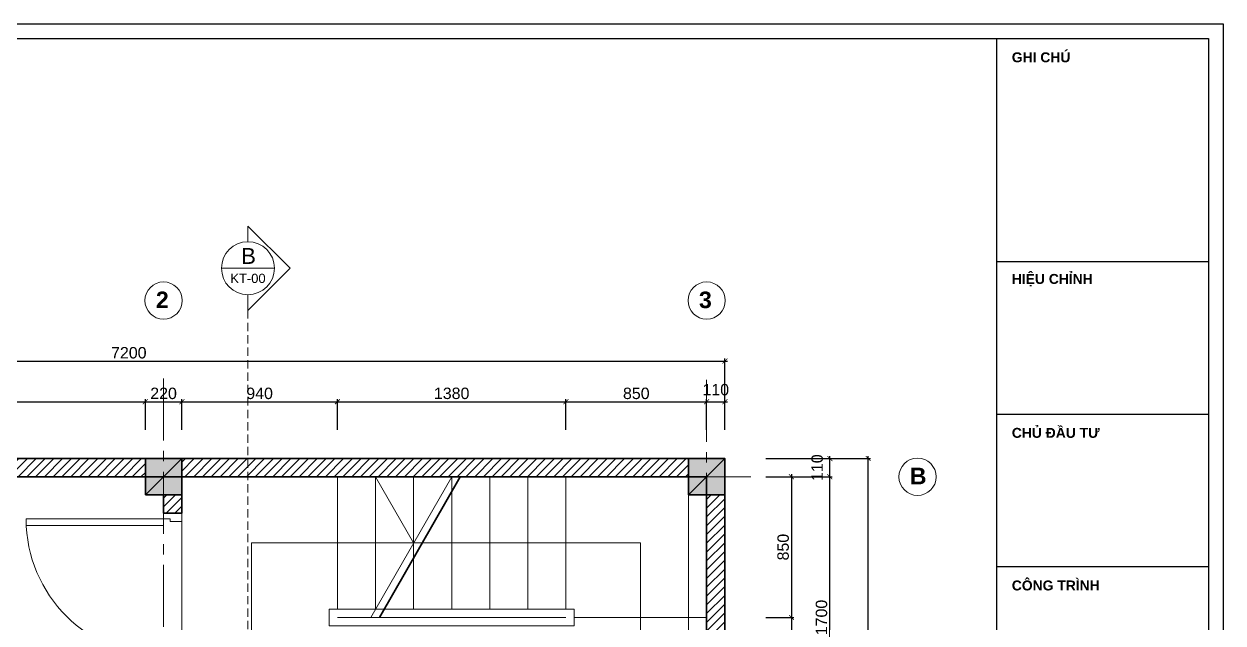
# Model space of a CAD drawing. Header units: millimetres. Extents: x 522695 to 636011, y 461124 to 505319.
# Drawn here: x 540901 to 548143, y 501702 to 505319 of the extents above; entities that cross this region are included whole.
import ezdxf
from ezdxf.enums import TextEntityAlignment as Align

# ---------------------------------------------------------------- set-up
doc = ezdxf.new("R2010")
doc.units = ezdxf.units.MM
doc.header["$LTSCALE"] = 500
doc.header["$MEASUREMENT"] = 0
doc.linetypes.add('CENTER2', pattern=[1.125, 0.75, -0.125, 0.125, -0.125])
doc.linetypes.add('DASHED2', pattern=[0.375, 0.25, -0.125])
doc.layers.get('0').update_dxf_attribs({"linetype": 'CONTINUOUS'})
doc.layers.get('DEFPOINTS').update_dxf_attribs({"color": 250, "linetype": 'CONTINUOUS'})
for name, color, linetype, lineweight in [('DH_CAT', 3, 'CONTINUOUS', 35), ('DH_HATCH', 250, 'CONTINUOUS', 5), ('DH_KHUAT', 149, 'DASHED2', 9), ('DH_KTHUOC', 8, 'CONTINUOUS', 5), ('DH_NOITHAT', 252, 'CONTINUOUS', 9), ('DH_TEXT', 4, 'CONTINUOUS', 13), ('DH_THAY', 4, 'CONTINUOUS', 13), ('DH_TRUC', 251, 'CENTER2', 5)]:
    doc.layers.add(name, color=color, linetype=linetype, lineweight=lineweight)
doc.layers.add('IN', color=5, linetype='CONTINUOUS')
doc.styles.add('arial', font='arial.ttf')
doc.styles.add('DH_ARIAL_B', font='arialbd.ttf')
doc.styles.add('DH_KITHUOC', font='arial.ttf')
doc.dimstyles.new('DH_100s', dxfattribs={"dimtxt": 230, "dimasz": 100, "dimexe": 50, "dimexo": 0, "dimgap": 50, "dimtad": 1, "dimdec": 0, "dimzin": 0, "dimdsep": 46, "dimtxsty": 'DH_KITHUOC', "dimblk1": 'ARCHTICK', "dimblk2": 'ARCHTICK', "dimsah": 1, "dimcen": 90, "dimdle": 50, "dimclrd": 8, "dimclre": 8, "dimclrt": 4, "dimadec": 0, "dimazin": 0, "dimtfac": 100, "dimtdec": 0, "dimtofl": 0, "dimtmove": 2, "dimatfit": 3, "dimldrblk": 'ARCHTICK', "dimfxl": 1, "dimtolj": 2, "dimtzin": 0, "dimarcsym": 0})

# ---------------------------------------------------------------- blocks, each defined once
blk = doc.blocks.new('KHUNGTEN_A3')
at = {"color": 3}
blk.add_lwpolyline([(0, 14850), (21000, 14850), (21000, 0), (0, 0)], close=True, dxfattribs=at)
blk.add_lwpolyline([(380, 14704), (20854, 14704), (20854, 146), (380, 146)], close=True)
for points in [[(18720, 14704), (18720, 146)], [(18720, 12461), (20854, 12461)], [(18720, 10924), (20854, 10924)], [(18720, 9388), (20854, 9388)]]:
    blk.add_lwpolyline(points)
at = {"layer": 'DH_TEXT', "char_height": 100, "width": 1830.82, "attachment_point": 4, "style": 'DH_ARIAL_B'}
for s, insert in [('GHI CHÚ', (18874, 14514)), ('HIỆU CHỈNH', (18874, 12271)), ('CHỦ ĐẦU TƯ', (18874, 10734)), ('CÔNG TRÌNH', (18874, 9198))]:
    blk.add_mtext(s, dxfattribs=dict(at, insert=insert))
blk = doc.blocks.new('*U212')
at = {"color": 8}
for points in [[(0, 518.2), (0, 636.4), (318.2, 318.2), (0, 0), (0, 118.2)], [(-200, 318.2), (200, 318.2)], [(0, -7111.6), (0, -6993.4), (318.2, -7311.6), (0, -7629.8), (0, -7511.6)], [(-200, -7311.6), (200, -7311.6)]]:
    blk.add_lwpolyline(points, dxfattribs=at)
for centre in [(0, 318.2), (0, -7311.6)]:
    blk.add_circle(centre, 200, dxfattribs=at)
at = {"layer": 'DH_KHUAT', "color": 250, "linetype": 'DASHED2', "ltscale": 0.5}
blk.add_lwpolyline([(0, 0), (0, -7111.6)], dxfattribs=at)
at = {"style": 'arial'}
for p in [(4.1, 410.9), (4.1, -7218.9)]:
    blk.add_text('B', height=120, dxfattribs=at).set_placement(p, align=Align.MIDDLE_CENTER)
for p in [(0, 185.6), (0, -7444.2)]:
    blk.add_attdef('KYHIEU', text='', height=70, dxfattribs=at).set_placement(p, align=Align.BOTTOM_CENTER)
blk = doc.blocks.new('_ARCHTICK')
at = {"color": 0, "linetype": 'ByBlock', "const_width": 0.15}
blk.add_lwpolyline([(-0.5, -0.5), (0.5, 0.5)], dxfattribs=at)
blk = doc.blocks.new('*D266')
at = {"layer": 'DEFPOINTS', "color": 0, "transparency": 16777216}
for p in [(545382.5, 502584.9), (545768.2, 502584.9), (545382.5, 500884.9)]:
    blk.add_point(p, dxfattribs=at)
at = {"layer": 'DH_KTHUOC', "color": 8, "lineweight": -2, "transparency": 16777216}
for p, q in [((545382.5, 502584.9), (545783.2, 502584.9)), ((545768.2, 500869.9), (545768.2, 502599.9)), ((545382.5, 500884.9), (545783.2, 500884.9))]:
    blk.add_line(p, q, dxfattribs=at)
at = {"layer": 'DH_KTHUOC', "color": 8, "lineweight": -2, "transparency": 16777216, "xscale": 30, "yscale": 30, "zscale": 30}
for p, rotation in [((545768.2, 502584.9), 90), ((545768.2, 500884.9), 270)]:
    blk.add_blockref('_ARCHTICK', p, dxfattribs=dict(at, rotation=rotation))
at = {"layer": 'DH_KTHUOC', "color": 4, "transparency": 16777216, "insert": (545717.9, 501734.9), "char_height": 69, "attachment_point": 5, "rotation": 90, "style": 'DH_KITHUOC'}
blk.add_mtext('\\A2;1700', dxfattribs=at)
blk = doc.blocks.new('*D267')
at = {"layer": 'DEFPOINTS', "color": 0, "transparency": 16777216}
for p in [(545382.5, 502694.9), (545768.2, 502694.9), (545382.5, 502584.9)]:
    blk.add_point(p, dxfattribs=at)
at = {"layer": 'DH_KTHUOC', "color": 8, "lineweight": -2, "transparency": 16777216}
for p, q in [((545382.5, 502694.9), (545783.2, 502694.9)), ((545768.2, 502569.9), (545768.2, 502709.9)), ((545382.5, 502584.9), (545783.2, 502584.9))]:
    blk.add_line(p, q, dxfattribs=at)
at = {"layer": 'DH_KTHUOC', "color": 8, "lineweight": -2, "transparency": 16777216, "xscale": 30, "yscale": 30, "zscale": 30}
for p, rotation in [((545768.2, 502694.9), 90), ((545768.2, 502584.9), 270)]:
    blk.add_blockref('_ARCHTICK', p, dxfattribs=dict(at, rotation=rotation))
at = {"layer": 'DH_KTHUOC', "color": 4, "transparency": 16777216, "insert": (545691.8, 502639.9), "char_height": 69, "attachment_point": 5, "rotation": 90, "style": 'DH_KITHUOC'}
blk.add_mtext('\\A2;110', dxfattribs=at)
blk = doc.blocks.new('*D268')
at = {"layer": 'DEFPOINTS', "color": 0, "transparency": 16777216}
for p in [(545382.5, 502584.9), (545382.5, 501734.9), (545536.7, 501734.9)]:
    blk.add_point(p, dxfattribs=at)
at = {"layer": 'DH_KTHUOC', "color": 8, "lineweight": -2, "transparency": 16777216}
for p, q in [((545382.5, 502584.9), (545551.7, 502584.9)), ((545536.7, 502599.9), (545536.7, 501719.9)), ((545382.5, 501734.9), (545551.7, 501734.9))]:
    blk.add_line(p, q, dxfattribs=at)
at = {"layer": 'DH_KTHUOC', "color": 8, "lineweight": -2, "transparency": 16777216, "xscale": 30, "yscale": 30, "zscale": 30}
for p, rotation in [((545536.7, 502584.9), 90), ((545536.7, 501734.9), 270)]:
    blk.add_blockref('_ARCHTICK', p, dxfattribs=dict(at, rotation=rotation))
at = {"layer": 'DH_KTHUOC', "color": 4, "transparency": 16777216, "insert": (545486.5, 502159.9), "char_height": 69, "attachment_point": 5, "rotation": 90, "style": 'DH_KITHUOC'}
blk.add_mtext('\\A2;850', dxfattribs=at)
blk = doc.blocks.new('*D269')
at = {"layer": 'DEFPOINTS', "color": 0, "transparency": 16777216}
for p in [(545382.5, 501734.9), (545382.5, 500884.9), (545536.7, 500884.9)]:
    blk.add_point(p, dxfattribs=at)
at = {"layer": 'DH_KTHUOC', "color": 8, "lineweight": -2, "transparency": 16777216}
for p, q in [((545382.5, 501734.9), (545551.7, 501734.9)), ((545536.7, 501749.9), (545536.7, 500869.9)), ((545382.5, 500884.9), (545551.7, 500884.9))]:
    blk.add_line(p, q, dxfattribs=at)
at = {"layer": 'DH_KTHUOC', "color": 8, "lineweight": -2, "transparency": 16777216, "xscale": 30, "yscale": 30, "zscale": 30}
for p, rotation in [((545536.7, 501734.9), 90), ((545536.7, 500884.9), 270)]:
    blk.add_blockref('_ARCHTICK', p, dxfattribs=dict(at, rotation=rotation))
at = {"layer": 'DH_KTHUOC', "color": 4, "transparency": 16777216, "insert": (545486.5, 501309.9), "char_height": 69, "attachment_point": 5, "rotation": 90, "style": 'DH_KITHUOC'}
blk.add_mtext('\\A2;850', dxfattribs=at)
blk = doc.blocks.new('*D271')
at = {"layer": 'DEFPOINTS', "color": 0, "transparency": 16777216}
for p in [(545382.5, 502694.9), (545999.6, 502694.9), (545382.5, 499194.9)]:
    blk.add_point(p, dxfattribs=at)
at = {"layer": 'DH_KTHUOC', "color": 8, "lineweight": -2, "transparency": 16777216}
for p, q in [((545382.5, 502694.9), (546014.6, 502694.9)), ((545999.6, 499179.9), (545999.6, 502709.9)), ((545382.5, 499194.9), (546014.6, 499194.9))]:
    blk.add_line(p, q, dxfattribs=at)
at = {"layer": 'DH_KTHUOC', "color": 8, "lineweight": -2, "transparency": 16777216, "xscale": 30, "yscale": 30, "zscale": 30}
for p, rotation in [((545999.6, 502694.9), 90), ((545999.6, 499194.9), 270)]:
    blk.add_blockref('_ARCHTICK', p, dxfattribs=dict(at, rotation=rotation))
at = {"layer": 'DH_KTHUOC', "color": 4, "transparency": 16777216, "insert": (545949.3, 500944.9), "char_height": 69, "attachment_point": 5, "rotation": 90, "style": 'DH_KITHUOC'}
blk.add_mtext('\\A2;3500', dxfattribs=at)
blk = doc.blocks.new('*D274')
at = {"layer": 'DEFPOINTS', "color": 0, "transparency": 16777216}
for p in [(541634.3, 503037.9), (538154.3, 502869.1), (541634.3, 502869.1)]:
    blk.add_point(p, dxfattribs=at)
at = {"layer": 'DH_KTHUOC', "color": 8, "lineweight": -2, "transparency": 16777216}
for p, q in [((538139.3, 503037.9), (541649.3, 503037.9)), ((538154.3, 502869.1), (538154.3, 503052.9)), ((541634.3, 502869.1), (541634.3, 503052.9))]:
    blk.add_line(p, q, dxfattribs=at)
at = {"layer": 'DH_KTHUOC', "color": 8, "lineweight": -2, "transparency": 16777216, "xscale": 30, "yscale": 30, "zscale": 30, "rotation": 180}
blk.add_blockref('_ARCHTICK', (538154.3, 503037.9), dxfattribs=at)
at = {"layer": 'DH_KTHUOC', "color": 8, "lineweight": -2, "transparency": 16777216, "xscale": 30, "yscale": 30, "zscale": 30}
blk.add_blockref('_ARCHTICK', (541634.3, 503037.9), dxfattribs=at)
at = {"layer": 'DH_KTHUOC', "color": 4, "transparency": 16777216, "insert": (539894.3, 503088.2), "char_height": 69, "attachment_point": 5, "style": 'DH_KITHUOC'}
blk.add_mtext('\\A2;3480', dxfattribs=at)
blk = doc.blocks.new('*D275')
at = {"layer": 'DEFPOINTS', "color": 0, "transparency": 16777216}
for p in [(541854.3, 503037.9), (541634.3, 502869.1), (541854.3, 502869.1)]:
    blk.add_point(p, dxfattribs=at)
at = {"layer": 'DH_KTHUOC', "color": 8, "lineweight": -2, "transparency": 16777216}
for p, q in [((541619.3, 503037.9), (541869.3, 503037.9)), ((541634.3, 502869.1), (541634.3, 503052.9)), ((541854.3, 502869.1), (541854.3, 503052.9))]:
    blk.add_line(p, q, dxfattribs=at)
at = {"layer": 'DH_KTHUOC', "color": 8, "lineweight": -2, "transparency": 16777216, "xscale": 30, "yscale": 30, "zscale": 30, "rotation": 180}
blk.add_blockref('_ARCHTICK', (541634.3, 503037.9), dxfattribs=at)
at = {"layer": 'DH_KTHUOC', "color": 8, "lineweight": -2, "transparency": 16777216, "xscale": 30, "yscale": 30, "zscale": 30}
blk.add_blockref('_ARCHTICK', (541854.3, 503037.9), dxfattribs=at)
at = {"layer": 'DH_KTHUOC', "color": 4, "transparency": 16777216, "insert": (541744.3, 503088.1), "char_height": 69, "attachment_point": 5, "style": 'DH_KITHUOC'}
blk.add_mtext('\\A2;220', dxfattribs=at)
blk = doc.blocks.new('*D276')
at = {"layer": 'DEFPOINTS', "color": 0, "transparency": 16777216}
for p in [(542794.3, 503037.9), (541854.3, 502869.1), (542794.3, 502869.1)]:
    blk.add_point(p, dxfattribs=at)
at = {"layer": 'DH_KTHUOC', "color": 8, "lineweight": -2, "transparency": 16777216}
for p, q in [((541839.3, 503037.9), (542809.3, 503037.9)), ((541854.3, 502869.1), (541854.3, 503052.9)), ((542794.3, 502869.1), (542794.3, 503052.9))]:
    blk.add_line(p, q, dxfattribs=at)
at = {"layer": 'DH_KTHUOC', "color": 8, "lineweight": -2, "transparency": 16777216, "xscale": 30, "yscale": 30, "zscale": 30, "rotation": 180}
blk.add_blockref('_ARCHTICK', (541854.3, 503037.9), dxfattribs=at)
at = {"layer": 'DH_KTHUOC', "color": 8, "lineweight": -2, "transparency": 16777216, "xscale": 30, "yscale": 30, "zscale": 30}
blk.add_blockref('_ARCHTICK', (542794.3, 503037.9), dxfattribs=at)
at = {"layer": 'DH_KTHUOC', "color": 4, "transparency": 16777216, "insert": (542324.3, 503088.1), "char_height": 69, "attachment_point": 5, "style": 'DH_KITHUOC'}
blk.add_mtext('\\A2;940', dxfattribs=at)
blk = doc.blocks.new('*D277')
at = {"layer": 'DEFPOINTS', "color": 0, "transparency": 16777216}
for p in [(544174.3, 503037.9), (542794.3, 502869.1), (544174.3, 502869.1)]:
    blk.add_point(p, dxfattribs=at)
at = {"layer": 'DH_KTHUOC', "color": 8, "lineweight": -2, "transparency": 16777216}
for p, q in [((542779.3, 503037.9), (544189.3, 503037.9)), ((542794.3, 502869.1), (542794.3, 503052.9)), ((544174.3, 502869.1), (544174.3, 503052.9))]:
    blk.add_line(p, q, dxfattribs=at)
at = {"layer": 'DH_KTHUOC', "color": 8, "lineweight": -2, "transparency": 16777216, "xscale": 30, "yscale": 30, "zscale": 30, "rotation": 180}
blk.add_blockref('_ARCHTICK', (542794.3, 503037.9), dxfattribs=at)
at = {"layer": 'DH_KTHUOC', "color": 8, "lineweight": -2, "transparency": 16777216, "xscale": 30, "yscale": 30, "zscale": 30}
blk.add_blockref('_ARCHTICK', (544174.3, 503037.9), dxfattribs=at)
at = {"layer": 'DH_KTHUOC', "color": 4, "transparency": 16777216, "insert": (543484.3, 503088.2), "char_height": 69, "attachment_point": 5, "style": 'DH_KITHUOC'}
blk.add_mtext('\\A2;1380', dxfattribs=at)
blk = doc.blocks.new('*D278')
at = {"layer": 'DEFPOINTS', "color": 0, "transparency": 16777216}
for p in [(545024.3, 503037.9), (544174.3, 502869.1), (545024.3, 502869.1)]:
    blk.add_point(p, dxfattribs=at)
at = {"layer": 'DH_KTHUOC', "color": 8, "lineweight": -2, "transparency": 16777216}
for p, q in [((544159.3, 503037.9), (545039.3, 503037.9)), ((544174.3, 502869.1), (544174.3, 503052.9)), ((545024.3, 502869.1), (545024.3, 503052.9))]:
    blk.add_line(p, q, dxfattribs=at)
at = {"layer": 'DH_KTHUOC', "color": 8, "lineweight": -2, "transparency": 16777216, "xscale": 30, "yscale": 30, "zscale": 30, "rotation": 180}
blk.add_blockref('_ARCHTICK', (544174.3, 503037.9), dxfattribs=at)
at = {"layer": 'DH_KTHUOC', "color": 8, "lineweight": -2, "transparency": 16777216, "xscale": 30, "yscale": 30, "zscale": 30}
blk.add_blockref('_ARCHTICK', (545024.3, 503037.9), dxfattribs=at)
at = {"layer": 'DH_KTHUOC', "color": 4, "transparency": 16777216, "insert": (544599.3, 503088.1), "char_height": 69, "attachment_point": 5, "style": 'DH_KITHUOC'}
blk.add_mtext('\\A2;850', dxfattribs=at)
blk = doc.blocks.new('*D279')
at = {"layer": 'DEFPOINTS', "color": 0, "transparency": 16777216}
for p in [(545134.3, 503037.9), (545024.3, 502869.1), (545134.3, 502869.1)]:
    blk.add_point(p, dxfattribs=at)
at = {"layer": 'DH_KTHUOC', "color": 8, "lineweight": -2, "transparency": 16777216}
for p, q in [((545009.3, 503037.9), (545149.3, 503037.9)), ((545024.3, 502869.1), (545024.3, 503052.9)), ((545134.3, 502869.1), (545134.3, 503052.9))]:
    blk.add_line(p, q, dxfattribs=at)
at = {"layer": 'DH_KTHUOC', "color": 8, "lineweight": -2, "transparency": 16777216, "xscale": 30, "yscale": 30, "zscale": 30, "rotation": 180}
blk.add_blockref('_ARCHTICK', (545024.3, 503037.9), dxfattribs=at)
at = {"layer": 'DH_KTHUOC', "color": 8, "lineweight": -2, "transparency": 16777216, "xscale": 30, "yscale": 30, "zscale": 30}
blk.add_blockref('_ARCHTICK', (545134.3, 503037.9), dxfattribs=at)
at = {"layer": 'DH_KTHUOC', "color": 4, "transparency": 16777216, "insert": (545079.3, 503110.6), "char_height": 69, "attachment_point": 5, "style": 'DH_KITHUOC'}
blk.add_mtext('\\A2;110', dxfattribs=at)
blk = doc.blocks.new('*D280')
at = {"layer": 'DEFPOINTS', "color": 0, "transparency": 16777216}
for p in [(545134.3, 503283.2), (537934.3, 502869.1), (545134.3, 502869.1)]:
    blk.add_point(p, dxfattribs=at)
at = {"layer": 'DH_KTHUOC', "color": 8, "lineweight": -2, "transparency": 16777216}
for p, q in [((537934.3, 502869.1), (537934.3, 503298.2)), ((545134.3, 502869.1), (545134.3, 503298.2)), ((537919.3, 503283.2), (545149.3, 503283.2))]:
    blk.add_line(p, q, dxfattribs=at)
at = {"layer": 'DH_KTHUOC', "color": 8, "lineweight": -2, "transparency": 16777216, "xscale": 30, "yscale": 30, "zscale": 30, "rotation": 180}
blk.add_blockref('_ARCHTICK', (537934.3, 503283.2), dxfattribs=at)
at = {"layer": 'DH_KTHUOC', "color": 8, "lineweight": -2, "transparency": 16777216, "xscale": 30, "yscale": 30, "zscale": 30}
blk.add_blockref('_ARCHTICK', (545134.3, 503283.2), dxfattribs=at)
at = {"layer": 'DH_KTHUOC', "color": 4, "transparency": 16777216, "insert": (541534.3, 503333.5), "char_height": 69, "attachment_point": 5, "style": 'DH_KITHUOC'}
blk.add_mtext('\\A2;7200', dxfattribs=at)
blk = doc.blocks.new('*U17')
for p, q in [((-900, 0), (-900, -110)), ((0, 0), (0, -110))]:
    blk.add_line(p, q)
for points in [[(-35, 0), (-35, 830), (-75, 830), (-75, 0)], [(-865, -40), (-850, -40), (-850, -110), (-900, -110), (-900, 0), (-865, 0)], [(-35, -40), (-50, -40), (-50, -110), (0, -110), (0, 0), (-35, 0)]]:
    blk.add_lwpolyline(points, close=True)
at = {"color": 8}
blk.add_arc((-35, 0), 830, 90, 180, dxfattribs=at)
blk = doc.blocks.new('cot220')
at = {"layer": 'DH_HATCH'}
blk.add_hatch(color=256, dxfattribs=at).paths.add_polyline_path([(-110, -110), (110, -110), (110, 110), (-110, 110)])
at = {"layer": 'DH_CAT'}
blk.add_lwpolyline([(-110, -110), (110, -110), (110, 110), (-110, 110)], close=True, dxfattribs=at)
blk.add_lwpolyline([(110, 110), (-110, -110)], dxfattribs=at)

msp = doc.modelspace()

# ---------------------------------------------------------------- hatches: boundary and pattern name
at = {"layer": 'DH_HATCH'}
h = msp.add_hatch(dxfattribs=at)
h.set_pattern_fill('ANSI31', color=256, scale=300, style=0)
h.set_pattern_definition([(45, (456063.38, 516901.503), (-26.516504, 26.516504), [])])
h.paths.add_polyline_path([(537134.3, 502144.9), (537084.3, 502144.9), (537084.3, 501504.9), (537134.3, 501504.9)])
h.paths.add_polyline_path([(537134.3, 499904.9), (537084.7, 499904.9), (537084.7, 499194.9), (537134.3, 499194.9)])
h.paths.add_polyline_path([(537354.3, 502584.9), (537934.3, 502584.9), (537934.3, 502694.9), (537134.3, 502694.9), (537134.3, 501504.9), (537354.3, 501504.9)])
h.paths.add_polyline_path([(537354.3, 499904.9), (537134.3, 499904.9), (537134.3, 499194.9), (537934.3, 499194.9), (537934.3, 499304.9), (537354.3, 499304.9)])
h.paths.add_polyline_path([(541634.3, 499304.9), (538154.3, 499304.9), (538154.3, 499194.9), (541634.3, 499194.9)])
h.paths.add_polyline_path([(544914.3, 499304.9), (544324.3, 499304.9), (544324.3, 499774.9), (544214.3, 499774.9), (544214.3, 499304.9), (541854.3, 499304.9), (541854.3, 499194.9), (544914.3, 499194.9)])
h.paths.add_polyline_path([(545134.3, 502474.9), (545024.3, 502474.9), (545024.3, 500884.9), (544924.3, 500884.9), (544924.3, 500774.9), (545024.3, 500774.9), (545024.3, 499414.9), (545134.3, 499414.9)])
h.paths.add_polyline_path([(544914.3, 502694.9), (541854.3, 502694.9), (541854.3, 502584.9), (544914.3, 502584.9)])
h.paths.add_polyline_path([(541634.3, 502694.9), (538154.3, 502694.9), (538154.3, 502584.9), (541634.3, 502584.9)])
h.paths.add_polyline_path([(541854.3, 502474.9), (541744.3, 502474.9), (541744.3, 502364.9), (541854.3, 502364.9)])
h.paths.add_polyline_path([(541854.3, 499414.9), (541854.3, 501464.9), (541744.3, 501464.9), (541744.3, 499414.9)])
h.paths.add_polyline_path([(544214.3, 500884.9), (544214.3, 500574.9), (544324.3, 500574.9), (544324.3, 500774.9), (544424.3, 500774.9), (544424.3, 500884.9)])

# ---------------------------------------------------------------- linework, layer by layer
at = {"layer": 'DH_CAT'}
for points in [[(537134.3, 502144.9), (537134.3, 502694.9), (545134.3, 502694.9), (545134.3, 499194.9), (537084.7, 499194.9), (537084.7, 499904.9), (537134.7, 499904.9)], [(537354.3, 501504.9), (537354.3, 502584.9), (545024.3, 502584.9), (545024.3, 500884.9)], [(543536.4, 502584.9), (543047.7, 501734.9)], [(541854.3, 502474.9), (541854.3, 502364.9), (541744.3, 502364.9), (541744.3, 502474.9)]]:
    msp.add_lwpolyline(points, dxfattribs=at)
at = {"layer": 'DH_KTHUOC'}
for points in [[(543484.3, 502584.9), (542995.6, 501734.9)], [(543254.3, 502184.9), (543024.3, 502584.9)], [(541854.3, 501464.9), (541854.3, 502474.9)]]:
    msp.add_lwpolyline(points, dxfattribs=at)
msp.add_lwpolyline([(542274.8, 502184.9), (544624.3, 502184.9), (544624.3, 501284.9), (542274.8, 501284.9)], close=True, dxfattribs=at)
at = {"layer": 'DH_NOITHAT'}
msp.add_lwpolyline([(544914.3, 502474.9), (544914.3, 500884.9)], dxfattribs=at)
at = {"layer": 'DH_THAY'}
msp.add_line((542794.3, 501734.9), (544174.3, 501734.9), dxfattribs=at)
for points in [[(542794.3, 502584.9), (542794.3, 501784.9)], [(542794.3, 502584.9), (542794.3, 501784.9)], [(543024.3, 502584.9), (543024.3, 501784.9)], [(543254.3, 502584.9), (543254.3, 501784.9)], [(543484.3, 502584.9), (543484.3, 501784.9)], [(543714.3, 502584.9), (543714.3, 501784.9)], [(543944.3, 502584.9), (543944.3, 501784.9)], [(544174.3, 502584.9), (544174.3, 501784.9)], [(544224.3, 501734.9), (545024.3, 501734.9)]]:
    msp.add_lwpolyline(points, dxfattribs=at)
msp.add_lwpolyline([(542744.3, 501784.9), (544224.3, 501784.9), (544224.3, 501684.9), (542744.3, 501684.9)], close=True, dxfattribs=at)
for centre in [(541744.3, 503649.1), (545024.3, 503649.1), (546297.8, 502584.9)]:
    msp.add_circle(centre, 112.5, dxfattribs=at)
at = {"layer": 'DH_TRUC'}
for p, q in [((541744.3, 503178.1), (541744.3, 498858.1)), ((545024.3, 498858.1), (545024.3, 503178.1)), ((545290.9, 502584.9), (537198.6, 502584.9))]:
    msp.add_line(p, q, dxfattribs=at)
at = {"layer": 'IN'}
msp.add_lwpolyline([(535542.9, 505319.3), (548142.9, 505319.3), (548142.9, 496409.3), (535542.9, 496409.3)], close=True, dxfattribs=at)

# ---------------------------------------------------------------- block references
at = {"xscale": 0.6000000000058208, "yscale": 0.6000000000058208, "zscale": 0.6000000000058208}
msp.add_blockref('KHUNGTEN_A3', (535542.9, 496409.3), dxfattribs=at)
at = {"layer": 'DH_CAT'}
for p in [(541744.3, 502584.9), (545024.3, 502584.9)]:
    msp.add_blockref('cot220', p, dxfattribs=at)
at = {"layer": 'DH_NOITHAT', "rotation": 90}
msp.add_blockref('*U17', (541744.3, 502364.9), dxfattribs=at)
at = {"layer": 'DH_THAY'}
ref = msp.add_blockref('*U212', (542254, 503589.7), dxfattribs=dict(at, xscale=0.8, yscale=0.8, zscale=0.8))
ref.add_attrib('KYHIEU', 'KT-00', dxfattribs={"layer": '0', "height": 56, "style": 'arial'}).set_placement((542254, 497634.4), align=Align.BOTTOM_CENTER)
ref.add_attrib('KYHIEU', 'KT-00', dxfattribs={"layer": '0', "height": 56, "style": 'arial'}).set_placement((542254, 503738.2), align=Align.BOTTOM_CENTER)

# ---------------------------------------------------------------- texts
at = {"layer": 'DH_TEXT', "style": 'DH_ARIAL_B'}
for s, p in [('2', (541697.8, 503603.5)), ('3', (544977.8, 503603.5)), ('B', (546251.2, 502539.4))]:
    msp.add_text(s, height=100, dxfattribs=at).set_placement(p)

# ---------------------------------------------------------------- dimensions: what is measured, and where the dimension line sits
at = {"layer": 'DH_KTHUOC'}
for base, p1, p2, picture, middle in [((545134.3, 503283.2), (537934.3, 502869.1), (545134.3, 502869.1), '*D280', (541534.3, 503333.5)), ((545134.3, 503037.9), (545024.3, 502869.1), (545134.3, 502869.1), '*D279', (545079.3, 503110.6)), ((541634.3, 503037.9), (538154.3, 502869.1), (541634.3, 502869.1), '*D274', (539894.3, 503088.2)), ((541854.3, 503037.9), (541634.3, 502869.1), (541854.3, 502869.1), '*D275', (541744.3, 503088.1)), ((542794.3, 503037.9), (541854.3, 502869.1), (542794.3, 502869.1), '*D276', (542324.3, 503088.1)), ((544174.3, 503037.9), (542794.3, 502869.1), (544174.3, 502869.1), '*D277', (543484.3, 503088.2)), ((545024.3, 503037.9), (544174.3, 502869.1), (545024.3, 502869.1), '*D278', (544599.3, 503088.1))]:
    dim = msp.add_linear_dim(base=base, p1=p1, p2=p2, dimstyle='DH_100s', override={"dimscale": 0.3, "dimarcsym": 2}, dxfattribs=at)
    dim.commit()
    dim.dimension.update_dxf_attribs({"geometry": picture, "text_midpoint": middle})
dim = msp.add_linear_dim(base=(545768.2, 502694.9), p1=(545382.5, 502584.9), p2=(545382.5, 502694.9), angle=90, dimstyle='DH_100s', override={"dimscale": 0.3, "dimarcsym": 2}, dxfattribs=at)
dim.commit()
dim.dimension.update_dxf_attribs({"geometry": '*D267', "text_midpoint": (545691.8, 502639.9), "dimtype": 128})
for base, p1, p2, picture, middle in [((545999.6, 502694.9), (545382.5, 499194.9), (545382.5, 502694.9), '*D271', (545949.3, 500944.9)), ((545768.2, 502584.9), (545382.5, 500884.9), (545382.5, 502584.9), '*D266', (545717.9, 501734.9)), ((545536.7, 501734.9), (545382.5, 502584.9), (545382.5, 501734.9), '*D268', (545486.5, 502159.9)), ((545536.7, 500884.9), (545382.5, 501734.9), (545382.5, 500884.9), '*D269', (545486.5, 501309.9))]:
    dim = msp.add_linear_dim(base=base, p1=p1, p2=p2, angle=90, dimstyle='DH_100s', override={"dimscale": 0.3, "dimarcsym": 2}, dxfattribs=at)
    dim.commit()
    dim.dimension.update_dxf_attribs({"geometry": picture, "text_midpoint": middle})

doc.saveas('drawing.dxf')
